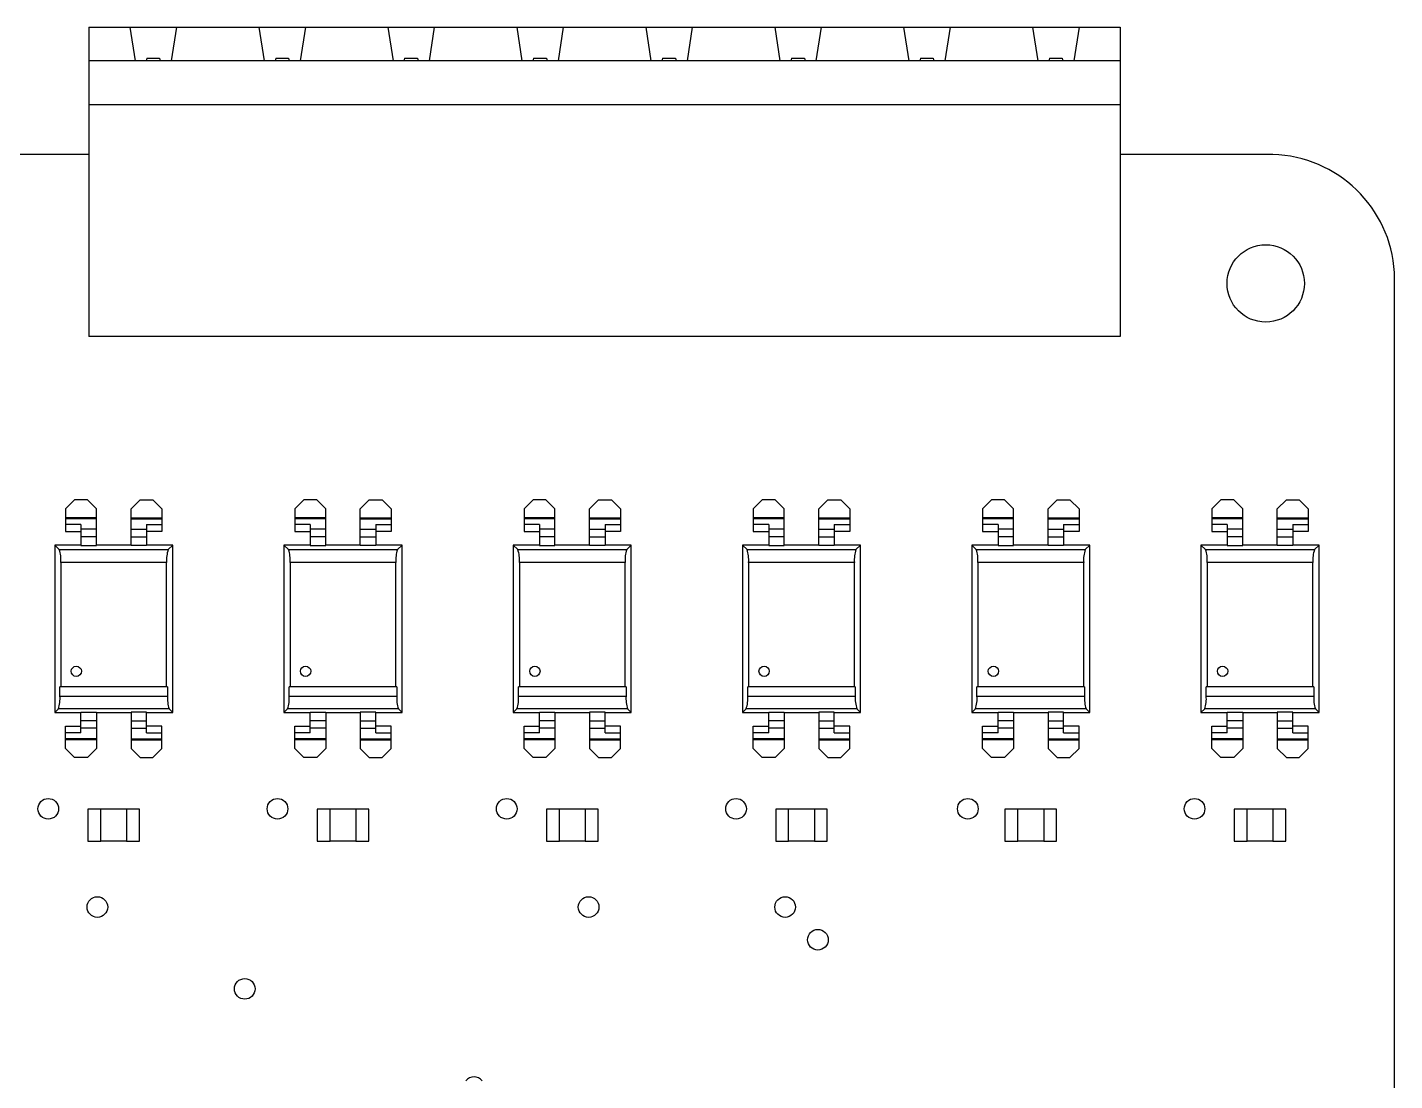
# Model space of a CAD drawing. Header units: millimetres. Extents: x -5 to 155, y -5 to 125.
# Drawn here: x 97 to 150, y 84.1 to 124.9 of the extents above; entities that cross this region are included whole.
import ezdxf

# ---------------------------------------------------------------- set-up
doc = ezdxf.new("R2010")
doc.units = ezdxf.units.MM

msp = doc.modelspace()

# ---------------------------------------------------------------- linework, layer by layer
at = {"color": 7, "linetype": 'Continuous', "lineweight": 25}
for p, q in [((99.36, 124.935), (99.36, 112.935)), ((99.36, 124.935), (139.36, 124.935)), ((100.96, 124.935), (101.16, 123.635)), ((102.76, 124.935), (102.56, 123.635)), ((105.96, 124.935), (106.16, 123.635)), ((107.76, 124.935), (107.56, 123.635)), ((110.96, 124.935), (111.16, 123.635)), ((112.76, 124.935), (112.56, 123.635)), ((115.96, 124.935), (116.16, 123.635)), ((117.76, 124.935), (117.56, 123.635)), ((120.96, 124.935), (121.16, 123.635)), ((122.76, 124.935), (122.56, 123.635)), ((125.96, 124.935), (126.16, 123.635)), ((127.76, 124.935), (127.56, 123.635)), ((130.96, 124.935), (131.16, 123.635)), ((132.76, 124.935), (132.56, 123.635)), ((135.96, 124.935), (136.16, 123.635)), ((137.76, 124.935), (137.56, 123.635)), ((139.36, 124.935), (139.36, 112.935)), ((139.36, 123.635), (99.36, 123.635)), ((101.61, 123.735), (101.585, 123.635)), ((101.61, 123.735), (102.11, 123.735)), ((102.11, 123.735), (102.135, 123.635)), ((106.61, 123.735), (106.585, 123.635)), ((106.61, 123.735), (107.11, 123.735)), ((107.11, 123.735), (107.135, 123.635)), ((111.61, 123.735), (111.585, 123.635)), ((111.61, 123.735), (112.11, 123.735)), ((112.11, 123.735), (112.135, 123.635)), ((116.61, 123.735), (116.585, 123.635)), ((116.61, 123.735), (117.11, 123.735)), ((117.11, 123.735), (117.135, 123.635)), ((121.61, 123.735), (121.585, 123.635)), ((121.61, 123.735), (122.11, 123.735)), ((122.11, 123.735), (122.135, 123.635)), ((126.61, 123.735), (126.585, 123.635)), ((126.61, 123.735), (127.11, 123.735)), ((127.11, 123.735), (127.135, 123.635)), ((131.61, 123.735), (131.585, 123.635)), ((131.61, 123.735), (132.11, 123.735)), ((132.11, 123.735), (132.135, 123.635)), ((136.61, 123.735), (136.585, 123.635)), ((136.61, 123.735), (137.11, 123.735)), ((137.11, 123.735), (137.135, 123.635)), ((99.36, 121.935), (139.36, 121.935)), ((99.36, 120), (94.91, 120)), ((145.27, 120), (139.36, 120)), ((150, 115), (149.993, 115.425)), ((150, 77.915), (150, 115)), ((139.36, 112.935), (99.36, 112.935)), ((98.46, 106.25), (98.81, 106.6)), ((99.31, 106.6), (98.81, 106.6)), ((99.31, 106.6), (99.66, 106.25)), ((101.35, 106.6), (101, 106.25)), ((101.35, 106.6), (101.85, 106.6)), ((102.2, 106.25), (101.85, 106.6)), ((107.35, 106.25), (107.7, 106.6)), ((108.2, 106.6), (107.7, 106.6)), ((108.2, 106.6), (108.55, 106.25)), ((110.24, 106.6), (109.89, 106.25)), ((110.24, 106.6), (110.74, 106.6)), ((111.09, 106.25), (110.74, 106.6)), ((116.24, 106.25), (116.59, 106.6)), ((117.09, 106.6), (116.59, 106.6)), ((117.09, 106.6), (117.44, 106.25)), ((119.13, 106.6), (118.78, 106.25)), ((119.13, 106.6), (119.63, 106.6)), ((119.98, 106.25), (119.63, 106.6)), ((125.13, 106.25), (125.48, 106.6)), ((125.98, 106.6), (125.48, 106.6)), ((125.98, 106.6), (126.33, 106.25)), ((128.02, 106.6), (127.67, 106.25)), ((128.02, 106.6), (128.52, 106.6)), ((128.87, 106.25), (128.52, 106.6)), ((134.02, 106.25), (134.37, 106.6)), ((134.87, 106.6), (134.37, 106.6)), ((134.87, 106.6), (135.22, 106.25)), ((136.91, 106.6), (136.56, 106.25)), ((136.91, 106.6), (137.41, 106.6)), ((137.76, 106.25), (137.41, 106.6)), ((142.91, 106.25), (143.26, 106.6)), ((143.76, 106.6), (143.26, 106.6)), ((143.76, 106.6), (144.11, 106.25)), ((145.8, 106.6), (145.45, 106.25)), ((145.8, 106.6), (146.3, 106.6)), ((146.65, 106.25), (146.3, 106.6)), ((98.46, 106.25), (98.46, 105.374)), ((99.66, 104.832), (99.66, 106.25)), ((101, 104.832), (101, 106.25)), ((102.2, 106.25), (102.2, 105.374)), ((107.35, 106.25), (107.35, 105.374)), ((108.55, 104.832), (108.55, 106.25)), ((109.89, 104.832), (109.89, 106.25)), ((111.09, 106.25), (111.09, 105.374)), ((116.24, 106.25), (116.24, 105.374)), ((117.44, 104.832), (117.44, 106.25)), ((118.78, 104.832), (118.78, 106.25)), ((119.98, 106.25), (119.98, 105.374)), ((125.13, 106.25), (125.13, 105.374)), ((126.33, 104.832), (126.33, 106.25)), ((127.67, 104.832), (127.67, 106.25)), ((128.87, 106.25), (128.87, 105.374)), ((134.02, 106.25), (134.02, 105.374)), ((135.22, 104.832), (135.22, 106.25)), ((136.56, 104.832), (136.56, 106.25)), ((137.76, 106.25), (137.76, 105.374)), ((142.91, 106.25), (142.91, 105.374)), ((144.11, 104.832), (144.11, 106.25)), ((145.45, 104.832), (145.45, 106.25)), ((146.65, 106.25), (146.65, 105.374)), ((99.66, 105.909), (98.46, 105.909)), ((99.66, 105.87), (98.46, 105.87)), ((99.06, 105.64), (98.46, 105.64)), ((99.06, 105.64), (99.06, 104.832)), ((101, 105.909), (102.2, 105.909)), ((101, 105.87), (102.2, 105.87)), ((101.6, 105.64), (101.6, 104.832)), ((101.6, 105.64), (102.2, 105.64)), ((108.55, 105.909), (107.35, 105.909)), ((108.55, 105.87), (107.35, 105.87)), ((107.95, 105.64), (107.35, 105.64)), ((107.95, 105.64), (107.95, 104.832)), ((109.89, 105.909), (111.09, 105.909)), ((109.89, 105.87), (111.09, 105.87)), ((110.49, 105.64), (110.49, 104.832)), ((110.49, 105.64), (111.09, 105.64)), ((117.44, 105.909), (116.24, 105.909)), ((117.44, 105.87), (116.24, 105.87)), ((116.84, 105.64), (116.24, 105.64)), ((116.84, 105.64), (116.84, 104.832)), ((118.78, 105.909), (119.98, 105.909)), ((118.78, 105.87), (119.98, 105.87)), ((119.38, 105.64), (119.38, 104.832)), ((119.38, 105.64), (119.98, 105.64)), ((126.33, 105.909), (125.13, 105.909)), ((126.33, 105.87), (125.13, 105.87)), ((125.73, 105.64), (125.13, 105.64)), ((125.73, 105.64), (125.73, 104.832)), ((127.67, 105.909), (128.87, 105.909)), ((127.67, 105.87), (128.87, 105.87)), ((128.27, 105.64), (128.27, 104.832)), ((128.27, 105.64), (128.87, 105.64)), ((135.22, 105.909), (134.02, 105.909)), ((135.22, 105.87), (134.02, 105.87)), ((134.62, 105.64), (134.02, 105.64)), ((134.62, 105.64), (134.62, 104.832)), ((136.56, 105.909), (137.76, 105.909)), ((136.56, 105.87), (137.76, 105.87)), ((137.16, 105.64), (137.16, 104.832)), ((137.16, 105.64), (137.76, 105.64)), ((144.11, 105.909), (142.91, 105.909)), ((144.11, 105.87), (142.91, 105.87)), ((143.51, 105.64), (142.91, 105.64)), ((143.51, 105.64), (143.51, 104.832)), ((145.45, 105.909), (146.65, 105.909)), ((145.45, 105.87), (146.65, 105.87)), ((146.05, 105.64), (146.05, 104.832)), ((146.05, 105.64), (146.65, 105.64)), ((98.46, 105.374), (99.06, 105.374)), ((99.66, 105.461), (99.06, 105.461)), ((99.66, 105.168), (99.06, 105.168)), ((101, 105.461), (101.6, 105.461)), ((101, 105.168), (101.6, 105.168)), ((102.2, 105.374), (101.6, 105.374)), ((107.35, 105.374), (107.95, 105.374)), ((108.55, 105.461), (107.95, 105.461)), ((108.55, 105.168), (107.95, 105.168)), ((109.89, 105.461), (110.49, 105.461)), ((109.89, 105.168), (110.49, 105.168)), ((111.09, 105.374), (110.49, 105.374)), ((116.24, 105.374), (116.84, 105.374)), ((117.44, 105.461), (116.84, 105.461)), ((117.44, 105.168), (116.84, 105.168)), ((118.78, 105.461), (119.38, 105.461)), ((118.78, 105.168), (119.38, 105.168)), ((119.98, 105.374), (119.38, 105.374)), ((125.13, 105.374), (125.73, 105.374)), ((126.33, 105.461), (125.73, 105.461)), ((126.33, 105.168), (125.73, 105.168)), ((127.67, 105.461), (128.27, 105.461)), ((127.67, 105.168), (128.27, 105.168)), ((128.87, 105.374), (128.27, 105.374)), ((134.02, 105.374), (134.62, 105.374)), ((135.22, 105.461), (134.62, 105.461)), ((135.22, 105.168), (134.62, 105.168)), ((136.56, 105.461), (137.16, 105.461)), ((136.56, 105.168), (137.16, 105.168)), ((137.76, 105.374), (137.16, 105.374)), ((142.91, 105.374), (143.51, 105.374)), ((144.11, 105.461), (143.51, 105.461)), ((144.11, 105.168), (143.51, 105.168)), ((145.45, 105.461), (146.05, 105.461)), ((145.45, 105.168), (146.05, 105.168)), ((146.65, 105.374), (146.05, 105.374)), ((98.04, 104.85), (98.04, 98.35)), ((98.218, 104.672), (98.04, 104.85)), ((99.06, 104.85), (98.04, 104.85)), ((98.218, 104.672), (102.442, 104.672)), ((99.06, 104.832), (99.66, 104.832)), ((101, 104.85), (99.66, 104.85)), ((101.6, 104.832), (101, 104.832)), ((102.62, 104.85), (101.6, 104.85)), ((102.442, 104.672), (102.62, 104.85)), ((102.62, 98.35), (102.62, 104.85)), ((106.93, 104.85), (106.93, 98.35)), ((107.108, 104.672), (106.93, 104.85)), ((107.95, 104.85), (106.93, 104.85)), ((107.108, 104.672), (111.332, 104.672)), ((107.95, 104.832), (108.55, 104.832)), ((109.89, 104.85), (108.55, 104.85)), ((110.49, 104.832), (109.89, 104.832)), ((111.51, 104.85), (110.49, 104.85)), ((111.332, 104.672), (111.51, 104.85)), ((111.51, 98.35), (111.51, 104.85)), ((115.82, 104.85), (115.82, 98.35)), ((115.998, 104.672), (115.82, 104.85)), ((116.84, 104.85), (115.82, 104.85)), ((115.998, 104.672), (120.222, 104.672)), ((116.84, 104.832), (117.44, 104.832)), ((118.78, 104.85), (117.44, 104.85)), ((119.38, 104.832), (118.78, 104.832)), ((120.4, 104.85), (119.38, 104.85)), ((120.222, 104.672), (120.4, 104.85)), ((120.4, 98.35), (120.4, 104.85)), ((124.71, 104.85), (124.71, 98.35)), ((124.888, 104.672), (124.71, 104.85)), ((125.73, 104.85), (124.71, 104.85)), ((124.888, 104.672), (129.112, 104.672)), ((125.73, 104.832), (126.33, 104.832)), ((127.67, 104.85), (126.33, 104.85)), ((128.27, 104.832), (127.67, 104.832)), ((129.29, 104.85), (128.27, 104.85)), ((129.112, 104.672), (129.29, 104.85)), ((129.29, 98.35), (129.29, 104.85)), ((133.6, 104.85), (133.6, 98.35)), ((133.778, 104.672), (133.6, 104.85)), ((134.62, 104.85), (133.6, 104.85)), ((133.778, 104.672), (138.002, 104.672)), ((134.62, 104.832), (135.22, 104.832)), ((136.56, 104.85), (135.22, 104.85)), ((137.16, 104.832), (136.56, 104.832)), ((138.18, 104.85), (137.16, 104.85)), ((138.002, 104.672), (138.18, 104.85)), ((138.18, 98.35), (138.18, 104.85)), ((142.49, 104.85), (142.49, 98.35)), ((142.668, 104.672), (142.49, 104.85)), ((143.51, 104.85), (142.49, 104.85)), ((142.668, 104.672), (146.892, 104.672)), ((143.51, 104.832), (144.11, 104.832)), ((145.45, 104.85), (144.11, 104.85)), ((146.05, 104.832), (145.45, 104.832)), ((147.07, 104.85), (146.05, 104.85)), ((146.892, 104.672), (147.07, 104.85)), ((147.07, 98.35), (147.07, 104.85)), ((98.279, 104.176), (98.279, 99.35)), ((102.381, 104.176), (98.279, 104.176)), ((102.381, 99.35), (102.381, 104.176)), ((107.169, 104.176), (107.169, 99.35)), ((111.271, 104.176), (107.169, 104.176)), ((111.271, 99.35), (111.271, 104.176)), ((120.161, 104.176), (116.059, 104.176)), ((116.059, 104.176), (116.059, 99.35)), ((120.161, 99.35), (120.161, 104.176)), ((124.949, 104.176), (124.949, 99.35)), ((129.051, 104.176), (124.949, 104.176)), ((129.051, 99.35), (129.051, 104.176)), ((137.941, 104.176), (133.839, 104.176)), ((133.839, 104.176), (133.839, 99.35)), ((137.941, 99.35), (137.941, 104.176)), ((142.729, 104.176), (142.729, 99.35)), ((146.831, 104.176), (142.729, 104.176)), ((146.831, 99.35), (146.831, 104.176)), ((102.416, 99.35), (98.244, 99.35)), ((98.244, 98.988), (98.244, 99.35)), ((102.416, 99.35), (102.416, 98.988)), ((107.134, 98.988), (107.134, 99.35)), ((111.306, 99.35), (107.134, 99.35)), ((111.306, 99.35), (111.306, 98.988)), ((116.024, 98.988), (116.024, 99.35)), ((120.196, 99.35), (116.024, 99.35)), ((120.196, 99.35), (120.196, 98.988)), ((124.914, 98.988), (124.914, 99.35)), ((129.086, 99.35), (124.914, 99.35)), ((129.086, 99.35), (129.086, 98.988)), ((133.804, 98.988), (133.804, 99.35)), ((137.976, 99.35), (133.804, 99.35)), ((137.976, 99.35), (137.976, 98.988)), ((142.694, 98.988), (142.694, 99.35)), ((146.866, 99.35), (142.694, 99.35)), ((146.866, 99.35), (146.866, 98.988)), ((98.244, 98.988), (102.416, 98.988)), ((107.134, 98.988), (111.306, 98.988)), ((116.024, 98.988), (120.196, 98.988)), ((124.914, 98.988), (129.086, 98.988)), ((133.804, 98.988), (137.976, 98.988)), ((142.694, 98.988), (146.866, 98.988)), ((98.183, 98.493), (98.04, 98.35)), ((98.04, 98.35), (99.06, 98.35)), ((102.477, 98.493), (98.183, 98.493)), ((99.06, 97.56), (99.06, 98.368)), ((99.06, 98.368), (99.66, 98.368)), ((99.66, 98.368), (99.66, 96.95)), ((99.66, 98.35), (101, 98.35)), ((101.6, 98.368), (101, 98.368)), ((101, 98.368), (101, 96.95)), ((101.6, 97.56), (101.6, 98.368)), ((101.6, 98.35), (102.62, 98.35)), ((102.477, 98.493), (102.62, 98.35)), ((107.073, 98.493), (106.93, 98.35)), ((106.93, 98.35), (107.95, 98.35)), ((111.367, 98.493), (107.073, 98.493)), ((107.95, 97.56), (107.95, 98.368)), ((107.95, 98.368), (108.55, 98.368)), ((108.55, 98.368), (108.55, 96.95)), ((108.55, 98.35), (109.89, 98.35)), ((110.49, 98.368), (109.89, 98.368)), ((109.89, 98.368), (109.89, 96.95)), ((110.49, 97.56), (110.49, 98.368)), ((110.49, 98.35), (111.51, 98.35)), ((111.367, 98.493), (111.51, 98.35)), ((115.963, 98.493), (115.82, 98.35)), ((115.82, 98.35), (116.84, 98.35)), ((120.257, 98.493), (115.963, 98.493)), ((116.84, 97.56), (116.84, 98.368)), ((116.84, 98.368), (117.44, 98.368)), ((117.44, 98.368), (117.44, 96.95)), ((117.44, 98.35), (118.78, 98.35)), ((119.38, 98.368), (118.78, 98.368)), ((118.78, 98.368), (118.78, 96.95)), ((119.38, 97.56), (119.38, 98.368)), ((119.38, 98.35), (120.4, 98.35)), ((120.257, 98.493), (120.4, 98.35)), ((124.853, 98.493), (124.71, 98.35)), ((124.71, 98.35), (125.73, 98.35)), ((129.147, 98.493), (124.853, 98.493)), ((125.73, 97.56), (125.73, 98.368)), ((125.73, 98.368), (126.33, 98.368)), ((126.33, 98.368), (126.33, 96.95)), ((126.33, 98.35), (127.67, 98.35)), ((128.27, 98.368), (127.67, 98.368)), ((127.67, 98.368), (127.67, 96.95)), ((128.27, 97.56), (128.27, 98.368)), ((128.27, 98.35), (129.29, 98.35)), ((129.147, 98.493), (129.29, 98.35)), ((133.743, 98.493), (133.6, 98.35)), ((133.6, 98.35), (134.62, 98.35)), ((138.037, 98.493), (133.743, 98.493)), ((134.62, 97.56), (134.62, 98.368)), ((134.62, 98.368), (135.22, 98.368)), ((135.22, 98.368), (135.22, 96.95)), ((135.22, 98.35), (136.56, 98.35)), ((137.16, 98.368), (136.56, 98.368)), ((136.56, 98.368), (136.56, 96.95)), ((137.16, 97.56), (137.16, 98.368)), ((137.16, 98.35), (138.18, 98.35)), ((138.037, 98.493), (138.18, 98.35)), ((142.633, 98.493), (142.49, 98.35)), ((142.49, 98.35), (143.51, 98.35)), ((146.927, 98.493), (142.633, 98.493)), ((143.51, 97.56), (143.51, 98.368)), ((143.51, 98.368), (144.11, 98.368)), ((144.11, 98.368), (144.11, 96.95)), ((144.11, 98.35), (145.45, 98.35)), ((146.05, 98.368), (145.45, 98.368)), ((145.45, 98.368), (145.45, 96.95)), ((146.05, 97.56), (146.05, 98.368)), ((146.05, 98.35), (147.07, 98.35)), ((146.927, 98.493), (147.07, 98.35)), ((98.46, 96.95), (98.46, 97.826)), ((98.46, 97.826), (99.06, 97.826)), ((99.06, 97.56), (98.46, 97.56)), ((99.66, 98.032), (99.06, 98.032)), ((99.66, 97.739), (99.06, 97.739)), ((101, 98.032), (101.6, 98.032)), ((101, 97.739), (101.6, 97.739)), ((102.2, 97.826), (101.6, 97.826)), ((101.6, 97.56), (102.2, 97.56)), ((102.2, 96.95), (102.2, 97.826)), ((107.35, 96.95), (107.35, 97.826)), ((107.35, 97.826), (107.95, 97.826)), ((107.95, 97.56), (107.35, 97.56)), ((108.55, 98.032), (107.95, 98.032)), ((108.55, 97.739), (107.95, 97.739)), ((109.89, 98.032), (110.49, 98.032)), ((109.89, 97.739), (110.49, 97.739)), ((111.09, 97.826), (110.49, 97.826)), ((110.49, 97.56), (111.09, 97.56)), ((111.09, 96.95), (111.09, 97.826)), ((116.24, 96.95), (116.24, 97.826)), ((116.24, 97.826), (116.84, 97.826)), ((116.84, 97.56), (116.24, 97.56)), ((117.44, 98.032), (116.84, 98.032)), ((117.44, 97.739), (116.84, 97.739)), ((118.78, 98.032), (119.38, 98.032)), ((118.78, 97.739), (119.38, 97.739)), ((119.98, 97.826), (119.38, 97.826)), ((119.38, 97.56), (119.98, 97.56)), ((119.98, 96.95), (119.98, 97.826)), ((125.13, 96.95), (125.13, 97.826)), ((125.13, 97.826), (125.73, 97.826)), ((125.73, 97.56), (125.13, 97.56)), ((126.33, 98.032), (125.73, 98.032)), ((126.33, 97.739), (125.73, 97.739)), ((127.67, 98.032), (128.27, 98.032)), ((127.67, 97.739), (128.27, 97.739)), ((128.87, 97.826), (128.27, 97.826)), ((128.27, 97.56), (128.87, 97.56)), ((128.87, 96.95), (128.87, 97.826)), ((134.02, 96.95), (134.02, 97.826)), ((134.02, 97.826), (134.62, 97.826)), ((134.62, 97.56), (134.02, 97.56)), ((135.22, 98.032), (134.62, 98.032)), ((135.22, 97.739), (134.62, 97.739)), ((136.56, 98.032), (137.16, 98.032)), ((136.56, 97.739), (137.16, 97.739)), ((137.76, 97.826), (137.16, 97.826)), ((137.16, 97.56), (137.76, 97.56)), ((137.76, 96.95), (137.76, 97.826)), ((142.91, 96.95), (142.91, 97.826)), ((142.91, 97.826), (143.51, 97.826)), ((143.51, 97.56), (142.91, 97.56)), ((144.11, 98.032), (143.51, 98.032)), ((144.11, 97.739), (143.51, 97.739)), ((145.45, 98.032), (146.05, 98.032)), ((145.45, 97.739), (146.05, 97.739)), ((146.65, 97.826), (146.05, 97.826)), ((146.05, 97.56), (146.65, 97.56)), ((146.65, 96.95), (146.65, 97.826)), ((99.66, 97.33), (98.46, 97.33)), ((99.66, 97.291), (98.46, 97.291)), ((101, 97.33), (102.2, 97.33)), ((101, 97.291), (102.2, 97.291)), ((108.55, 97.33), (107.35, 97.33)), ((108.55, 97.291), (107.35, 97.291)), ((109.89, 97.33), (111.09, 97.33)), ((109.89, 97.291), (111.09, 97.291)), ((117.44, 97.33), (116.24, 97.33)), ((117.44, 97.291), (116.24, 97.291)), ((118.78, 97.33), (119.98, 97.33)), ((118.78, 97.291), (119.98, 97.291)), ((126.33, 97.33), (125.13, 97.33)), ((126.33, 97.291), (125.13, 97.291)), ((127.67, 97.33), (128.87, 97.33)), ((127.67, 97.291), (128.87, 97.291)), ((135.22, 97.33), (134.02, 97.33)), ((135.22, 97.291), (134.02, 97.291)), ((136.56, 97.33), (137.76, 97.33)), ((136.56, 97.291), (137.76, 97.291)), ((144.11, 97.33), (142.91, 97.33)), ((144.11, 97.291), (142.91, 97.291)), ((145.45, 97.33), (146.65, 97.33)), ((145.45, 97.291), (146.65, 97.291)), ((98.46, 96.95), (98.81, 96.6)), ((99.31, 96.6), (98.81, 96.6)), ((99.31, 96.6), (99.66, 96.95)), ((101.35, 96.6), (101, 96.95)), ((101.35, 96.6), (101.85, 96.6)), ((102.2, 96.95), (101.85, 96.6)), ((107.35, 96.95), (107.7, 96.6)), ((108.2, 96.6), (107.7, 96.6)), ((108.2, 96.6), (108.55, 96.95)), ((110.24, 96.6), (109.89, 96.95)), ((110.24, 96.6), (110.74, 96.6)), ((111.09, 96.95), (110.74, 96.6)), ((116.24, 96.95), (116.59, 96.6)), ((117.09, 96.6), (116.59, 96.6)), ((117.09, 96.6), (117.44, 96.95)), ((119.13, 96.6), (118.78, 96.95)), ((119.13, 96.6), (119.63, 96.6)), ((119.98, 96.95), (119.63, 96.6)), ((125.13, 96.95), (125.48, 96.6)), ((125.98, 96.6), (125.48, 96.6)), ((125.98, 96.6), (126.33, 96.95)), ((128.02, 96.6), (127.67, 96.95)), ((128.02, 96.6), (128.52, 96.6)), ((128.87, 96.95), (128.52, 96.6)), ((134.02, 96.95), (134.37, 96.6)), ((134.87, 96.6), (134.37, 96.6)), ((134.87, 96.6), (135.22, 96.95)), ((136.91, 96.6), (136.56, 96.95)), ((136.91, 96.6), (137.41, 96.6)), ((137.76, 96.95), (137.41, 96.6)), ((142.91, 96.95), (143.26, 96.6)), ((143.76, 96.6), (143.26, 96.6)), ((143.76, 96.6), (144.11, 96.95)), ((145.8, 96.6), (145.45, 96.95)), ((145.8, 96.6), (146.3, 96.6)), ((146.65, 96.95), (146.3, 96.6)), ((99.83, 94.605), (99.33, 94.605)), ((99.33, 94.605), (99.33, 93.355)), ((99.83, 93.355), (99.83, 94.605)), ((100.83, 94.604), (99.83, 94.604)), ((101.33, 94.605), (100.83, 94.605)), ((100.83, 94.605), (100.83, 93.355)), ((101.33, 93.355), (101.33, 94.605)), ((108.22, 94.605), (108.22, 93.355)), ((108.72, 94.605), (108.22, 94.605)), ((108.72, 93.355), (108.72, 94.605)), ((109.72, 94.604), (108.72, 94.604)), ((110.22, 94.605), (109.72, 94.605)), ((109.72, 94.605), (109.72, 93.355)), ((110.22, 93.355), (110.22, 94.605)), ((117.11, 94.605), (117.11, 93.355)), ((117.61, 94.605), (117.11, 94.605)), ((117.61, 93.355), (117.61, 94.605)), ((118.61, 94.604), (117.61, 94.604)), ((118.61, 94.605), (118.61, 93.355)), ((119.11, 94.605), (118.61, 94.605)), ((119.11, 93.355), (119.11, 94.605)), ((126.5, 94.605), (126, 94.605)), ((126, 94.605), (126, 93.355)), ((126.5, 93.355), (126.5, 94.605)), ((127.5, 94.604), (126.5, 94.604)), ((128, 94.605), (127.5, 94.605)), ((127.5, 94.605), (127.5, 93.355)), ((128, 93.355), (128, 94.605)), ((135.39, 94.605), (134.89, 94.605)), ((134.89, 94.605), (134.89, 93.355)), ((135.39, 93.355), (135.39, 94.605)), ((136.39, 94.604), (135.39, 94.604)), ((136.39, 94.605), (136.39, 93.355)), ((136.89, 94.605), (136.39, 94.605)), ((136.89, 93.355), (136.89, 94.605)), ((143.78, 94.605), (143.78, 93.355)), ((144.28, 94.605), (143.78, 94.605)), ((144.28, 93.355), (144.28, 94.605)), ((145.28, 94.604), (144.28, 94.604)), ((145.28, 94.605), (145.28, 93.355)), ((145.78, 94.605), (145.28, 94.605)), ((145.78, 93.355), (145.78, 94.605)), ((99.33, 93.355), (99.83, 93.355)), ((100.83, 93.356), (99.83, 93.356)), ((100.83, 93.355), (101.33, 93.355)), ((108.22, 93.355), (108.72, 93.355)), ((109.72, 93.356), (108.72, 93.356)), ((109.72, 93.355), (110.22, 93.355)), ((117.11, 93.355), (117.61, 93.355)), ((118.61, 93.356), (117.61, 93.356)), ((118.61, 93.355), (119.11, 93.355)), ((126, 93.355), (126.5, 93.355)), ((127.5, 93.356), (126.5, 93.356)), ((127.5, 93.355), (128, 93.355)), ((134.89, 93.355), (135.39, 93.355)), ((136.39, 93.356), (135.39, 93.356)), ((136.39, 93.355), (136.89, 93.355)), ((143.78, 93.355), (144.28, 93.355)), ((145.28, 93.356), (144.28, 93.356)), ((145.28, 93.355), (145.78, 93.355))]:
    msp.add_line(p, q, dxfattribs=at)
for centre, radius in [((145, 115), 1.5), ((98.879, 99.95), 0.2), ((98.879, 99.95), 0.2), ((107.769, 99.95), 0.2), ((107.769, 99.95), 0.2), ((116.659, 99.95), 0.2), ((116.659, 99.95), 0.2), ((125.549, 99.95), 0.2), ((125.549, 99.95), 0.2), ((134.439, 99.95), 0.2), ((134.439, 99.95), 0.2), ((143.329, 99.95), 0.2), ((143.329, 99.95), 0.2), ((97.79, 94.615), 0.4), ((106.68, 94.615), 0.4), ((115.57, 94.615), 0.4), ((124.46, 94.615), 0.4), ((133.449, 94.615), 0.4), ((142.24, 94.615), 0.4), ((99.695, 90.805), 0.4), ((118.745, 90.805), 0.4), ((126.365, 90.805), 0.4), ((127.635, 89.535), 0.4), ((105.41, 87.63), 0.4)]:
    msp.add_circle(centre, radius, dxfattribs=at)
for centre, radius, start, end in [((145.135, 115.135), 4.866, 3.4119, 88.4119), ((97.04, 104.276), 1.243, 355.3894, 18.5412), ((103.62, 104.276), 1.243, 161.4588, 184.6106), ((105.93, 104.276), 1.243, 355.3894, 18.5412), ((112.51, 104.276), 1.243, 161.4588, 184.6106), ((114.82, 104.276), 1.243, 355.3894, 18.5412), ((121.4, 104.276), 1.243, 161.4588, 184.6106), ((123.71, 104.276), 1.243, 355.3894, 18.5412), ((130.29, 104.276), 1.243, 161.4588, 184.6106), ((132.6, 104.276), 1.243, 355.3894, 18.5412), ((139.18, 104.276), 1.243, 161.4588, 184.6106), ((141.49, 104.276), 1.243, 355.3894, 18.5412), ((148.07, 104.276), 1.243, 161.4588, 184.6106), ((97.005, 98.889), 1.243, 341.4588, 4.6106), ((103.655, 98.889), 1.243, 175.3894, 198.5412), ((105.895, 98.889), 1.243, 341.4588, 4.6106), ((112.545, 98.889), 1.243, 175.3894, 198.5412), ((114.785, 98.889), 1.243, 341.4588, 4.6106), ((121.435, 98.889), 1.243, 175.3894, 198.5412), ((123.675, 98.889), 1.243, 341.4588, 4.6106), ((130.325, 98.889), 1.243, 175.3894, 198.5412), ((132.565, 98.889), 1.243, 341.4588, 4.6106), ((139.215, 98.889), 1.243, 175.3894, 198.5412), ((141.455, 98.889), 1.243, 341.4588, 4.6106), ((148.105, 98.889), 1.243, 175.3894, 198.5412), ((114.3, 83.82), 0.4, 38.3565, 141.6435)]:
    msp.add_arc(centre, radius, start, end, dxfattribs=at)

doc.saveas('drawing.dxf')
